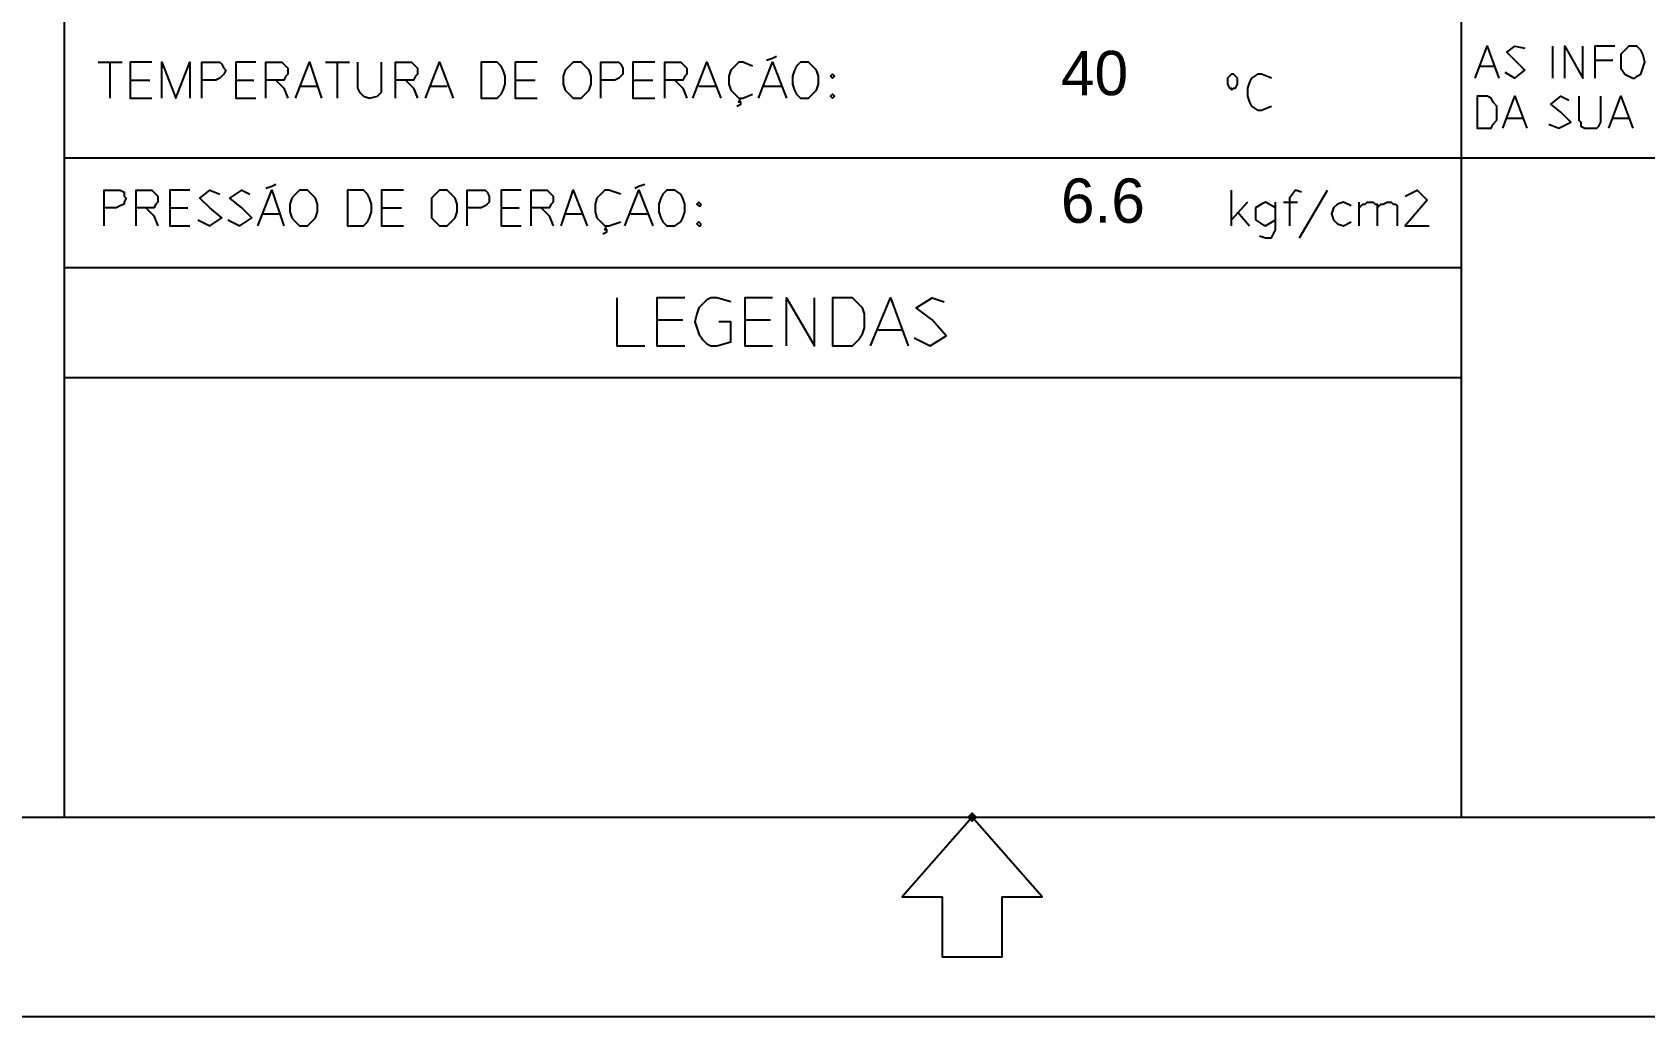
# Model space of a CAD drawing. Extents: x 0 to 607, y 0 to 422.
# Drawn here: x 257.3 to 338.1, y 0 to 49.3 of the extents above; entities that cross this region are included whole.
import ezdxf

# ---------------------------------------------------------------- set-up
doc = ezdxf.new("R2010")
doc.units = 0
doc.header["$MEASUREMENT"] = 0
doc.layers.add('GT_1', color=7, linetype='Continuous')
doc.styles.add('HTX1', font='O8116901', dxfattribs={"width": 1.02})

msp = doc.modelspace()

# ---------------------------------------------------------------- linework, layer by layer
at = {"linetype": 'Continuous'}
msp.add_lwpolyline([(0, 421.74), (597.11, 421.74), (597.11, 0), (0, 0)], close=True, dxfattribs=at)
at = {"layer": 'GT_1', "flags": 128}
for points in [[(25, 10), (583.8, 10), (583.8, 409.8)], [(258.9, 107.9), (258.9, 10)], [(328.9, 107.9), (328.9, 10)], [(329.6, 47), (330.2, 48.6), (330.8, 47)], [(331.1, 47.3), (331.6, 47), (332.1, 47.4), (331.6, 47.9), (331.2, 48.3), (331.6, 48.6), (332.1, 48.5)], [(333.5, 47), (333.5, 48.6)], [(334.1, 47), (334.1, 48.6), (335, 47), (335, 48.6)], [(336.6, 48.6), (335.6, 48.6), (335.6, 47)], [(337.6, 47), (337.7, 47.1), (337.9, 47.2), (338, 47.5), (338.1, 47.8), (338, 48.2), (337.9, 48.4), (337.7, 48.6), (337.5, 48.6), (337.3, 48.6), (337.1, 48.4), (336.9, 48.2), (336.9, 47.8), (336.9, 47.5), (337.1, 47.2), (337.3, 47.1), (337.5, 47), (337.6, 47)], [(260.6, 47.8), (261.8, 47.8)], [(261.2, 46), (261.2, 47.8)], [(263.3, 47.8), (262.2, 47.8), (262.2, 46), (263.3, 46)], [(263.8, 46), (263.8, 47.8), (264.5, 46), (265.2, 47.8), (265.2, 46)], [(265.8, 46), (265.8, 47.8), (266.5, 47.8), (266.7, 47.8), (266.8, 47.7), (266.9, 47.5), (267, 47.4), (266.9, 47.2), (266.8, 47.1), (266.7, 47), (266.5, 46.9), (265.8, 46.9)], [(268.5, 47.8), (267.5, 47.8), (267.5, 46), (268.5, 46)], [(269, 46), (269, 47.8), (269.6, 47.8), (269.8, 47.8), (269.9, 47.7), (270, 47.6), (270.1, 47.5), (270.1, 47.3), (270.1, 47.2), (270, 47.1), (269.9, 46.9), (269.8, 46.9), (269.6, 46.9), (269, 46.9)], [(270.5, 46), (271.2, 47.8), (271.8, 46)], [(272, 47.8), (273.2, 47.8)], [(272.6, 46), (272.6, 47.8)], [(273.6, 47.8), (273.6, 46.5), (273.7, 46.3), (273.9, 46.1), (274.2, 46), (274.6, 46.1), (274.8, 46.3), (274.8, 46.5), (274.8, 47.8)], [(275.5, 46), (275.5, 47.8), (276.2, 47.8), (276.3, 47.8), (276.4, 47.7), (276.5, 47.6), (276.6, 47.5), (276.6, 47.3), (276.6, 47.2), (276.5, 47.1), (276.4, 46.9), (276.3, 46.9), (276.2, 46.9), (275.5, 46.9)], [(277, 46), (277.7, 47.8), (278.4, 46)], [(280.5, 46), (280.6, 46), (280.8, 46.2), (280.9, 46.4), (281, 46.7), (281, 47.1), (280.9, 47.4), (280.8, 47.6), (280.6, 47.8), (280.4, 47.8), (279.8, 47.8), (279.8, 46), (280.4, 46), (280.5, 46)], [(282.6, 47.8), (281.5, 47.8), (281.5, 46), (282.6, 46)], [(284.7, 46), (284.8, 46), (285, 46.2), (285.2, 46.4), (285.3, 46.7), (285.3, 47.1), (285.2, 47.4), (285, 47.6), (284.8, 47.8), (284.6, 47.8), (284.4, 47.8), (284.2, 47.6), (284, 47.4), (283.9, 47.1), (283.9, 46.7), (284, 46.4), (284.2, 46.2), (284.4, 46), (284.6, 46), (284.7, 46)], [(285.8, 46), (285.8, 47.8), (286.5, 47.8), (286.7, 47.8), (286.8, 47.7), (286.9, 47.5), (286.9, 47.4), (286.9, 47.2), (286.8, 47.1), (286.7, 47), (286.5, 46.9), (285.8, 46.9)], [(288.5, 47.8), (287.4, 47.8), (287.4, 46), (288.5, 46)], [(289, 46), (289, 47.8), (289.6, 47.8), (289.8, 47.8), (289.9, 47.7), (290, 47.6), (290.1, 47.5), (290.1, 47.3), (290.1, 47.2), (290, 47.1), (289.9, 46.9), (289.8, 46.9), (289.6, 46.9), (289, 46.9)], [(290.4, 46), (291.1, 47.8), (291.8, 46)], [(293.4, 47.6), (292.9, 47.8), (292.7, 47.8), (292.5, 47.6), (292.3, 47.4), (292.2, 47.1), (292.2, 46.7), (292.3, 46.4), (292.5, 46.2), (292.7, 46), (292.9, 46), (293.4, 46.2)], [(293.7, 46), (294.4, 47.8), (295.1, 46)], [(294.1, 47.9), (294.4, 48), (294.6, 48.1)], [(296.1, 46), (296.2, 46), (296.4, 46.2), (296.6, 46.4), (296.7, 46.7), (296.7, 47.1), (296.6, 47.4), (296.4, 47.6), (296.2, 47.8), (296, 47.8), (295.8, 47.8), (295.6, 47.6), (295.5, 47.4), (295.4, 47.1), (295.4, 46.7), (295.5, 46.4), (295.6, 46.2), (295.8, 46), (296, 46), (296.1, 46)], [(335.6, 47.9), (336.5, 47.9)], [(262.2, 46.9), (263.2, 46.9)], [(267.5, 46.9), (268.4, 46.9)], [(269.5, 46.9), (269.9, 46.5), (270.1, 46)], [(276, 46.9), (276.4, 46.5), (276.6, 46)], [(281.5, 46.9), (282.5, 46.9)], [(287.4, 46.9), (288.4, 46.9)], [(289.5, 46.9), (289.9, 46.5), (290.1, 46)], [(297.4, 47), (297.5, 47.1), (297.4, 47.2), (297.3, 47.1), (297.4, 47)], [(317.4, 46.4), (317.5, 46.5), (317.6, 46.5), (317.7, 46.7), (317.7, 46.8), (317.7, 47), (317.6, 47.1), (317.5, 47.2), (317.4, 47.2), (317.3, 47.1), (317.2, 47), (317.2, 46.8), (317.2, 46.7), (317.3, 46.5), (317.4, 46.5), (317.4, 46.4)], [(319.4, 47), (318.9, 47.2), (318.7, 47.2), (318.4, 47), (318.3, 46.8), (318.2, 46.5), (318.2, 46.1), (318.3, 45.8), (318.4, 45.6), (318.7, 45.4), (318.9, 45.4), (319.4, 45.6)], [(329.8, 47.6), (330.6, 47.6)], [(270.7, 46.6), (271.6, 46.6)], [(277.2, 46.6), (278.1, 46.6)], [(290.7, 46.6), (291.6, 46.6)], [(293.9, 46.6), (294.9, 46.6)], [(297.4, 46), (297.5, 46.1), (297.4, 46.2), (297.3, 46.1), (297.4, 46)], [(330.3, 44.5), (330.4, 44.5), (330.5, 44.7), (330.7, 44.9), (330.7, 45.3), (330.7, 45.6), (330.5, 45.8), (330.4, 46), (330.2, 46.1), (329.7, 46.1), (329.7, 44.5), (330.2, 44.5), (330.3, 44.5)], [(331, 44.5), (331.6, 46.1), (332.2, 44.5)], [(333.3, 44.7), (333.8, 44.5), (334.4, 44.8), (333.9, 45.3), (333.4, 45.7), (333.9, 46.1), (334.3, 45.9)], [(334.8, 46.1), (334.8, 44.9), (334.9, 44.8), (334.9, 44.6), (335.1, 44.5), (335.2, 44.5), (335.4, 44.5), (335.5, 44.5), (335.7, 44.5), (335.8, 44.6), (335.9, 44.8), (335.9, 44.9), (335.9, 46.1)], [(336.3, 44.5), (336.9, 46.1), (337.5, 44.5)], [(292.6, 45.6), (292.8, 45.7), (292.8, 45.8), (292.7, 45.8), (292.8, 46)], [(331.2, 45), (332, 45)], [(336.5, 45), (337.3, 45)], [(328.9, 43), (258.9, 43)], [(453.8, 43), (328.9, 43)], [(260.9, 39.6), (260.9, 41.4), (261.5, 41.4), (261.6, 41.4), (261.7, 41.4), (261.9, 41.3), (261.9, 41.1), (262, 41), (261.9, 40.8), (261.9, 40.7), (261.7, 40.6), (261.5, 40.5), (260.9, 40.5)], [(262.5, 39.6), (262.5, 41.4), (263.1, 41.4), (263.3, 41.4), (263.4, 41.3), (263.5, 41.2), (263.6, 41.1), (263.6, 40.9), (263.6, 40.8), (263.5, 40.7), (263.4, 40.5), (263.3, 40.5), (263.1, 40.5), (262.5, 40.5)], [(265.2, 41.4), (264.2, 41.4), (264.2, 39.6), (265.2, 39.6)], [(265.6, 39.9), (266.2, 39.6), (266.8, 40), (266.2, 40.5), (265.7, 41), (266.2, 41.4), (266.7, 41.2)], [(267.1, 39.9), (267.7, 39.6), (268.3, 40), (267.8, 40.5), (267.2, 41), (267.8, 41.4), (268.2, 41.2)], [(268.6, 39.6), (269.3, 41.4), (269.9, 39.6)], [(269, 41.5), (269.3, 41.6), (269.5, 41.7)], [(271, 39.6), (271.1, 39.6), (271.3, 39.8), (271.5, 40), (271.6, 40.3), (271.6, 40.7), (271.5, 41), (271.3, 41.2), (271.1, 41.4), (270.9, 41.4), (270.7, 41.4), (270.5, 41.2), (270.3, 41), (270.2, 40.7), (270.2, 40.3), (270.3, 40), (270.5, 39.8), (270.7, 39.6), (270.9, 39.6), (271, 39.6)], [(273.8, 39.6), (273.9, 39.6), (274.1, 39.8), (274.2, 40), (274.3, 40.3), (274.3, 40.7), (274.2, 41), (274.1, 41.2), (273.9, 41.4), (273.7, 41.4), (273.1, 41.4), (273.1, 39.6), (273.7, 39.6), (273.8, 39.6)], [(275.9, 41.4), (274.8, 41.4), (274.8, 39.6), (275.9, 39.6)], [(278, 39.6), (278.1, 39.6), (278.3, 39.8), (278.5, 40), (278.6, 40.3), (278.6, 40.7), (278.5, 41), (278.3, 41.2), (278.1, 41.4), (277.9, 41.4), (277.7, 41.4), (277.5, 41.2), (277.3, 41), (277.3, 40.7), (277.3, 40.3), (277.3, 40), (277.5, 39.8), (277.7, 39.6), (277.9, 39.6), (278, 39.6)], [(279.1, 39.6), (279.1, 41.4), (279.8, 41.4), (280, 41.4), (280.1, 41.3), (280.2, 41.1), (280.2, 41), (280.2, 40.8), (280.1, 40.7), (280, 40.6), (279.8, 40.5), (279.1, 40.5)], [(281.8, 41.4), (280.8, 41.4), (280.8, 39.6), (281.8, 39.6)], [(282.3, 39.6), (282.3, 41.4), (282.9, 41.4), (283.1, 41.4), (283.2, 41.3), (283.3, 41.2), (283.4, 41.1), (283.4, 40.9), (283.4, 40.8), (283.3, 40.7), (283.2, 40.5), (283.1, 40.5), (282.9, 40.5), (282.3, 40.5)], [(283.8, 39.6), (284.4, 41.4), (285.1, 39.6)], [(286.8, 41.2), (286.2, 41.4), (286, 41.4), (285.8, 41.2), (285.6, 41), (285.5, 40.7), (285.5, 40.3), (285.6, 40), (285.8, 39.8), (286, 39.6), (286.2, 39.6), (286.8, 39.8)], [(287, 39.6), (287.7, 41.4), (288.4, 39.6)], [(287.5, 41.5), (287.7, 41.6), (288, 41.7)], [(289.4, 39.6), (289.5, 39.6), (289.8, 39.8), (289.9, 40), (290, 40.3), (290, 40.7), (289.9, 41), (289.8, 41.2), (289.5, 41.4), (289.3, 41.4), (289.1, 41.4), (288.9, 41.2), (288.8, 41), (288.7, 40.7), (288.7, 40.3), (288.8, 40), (288.9, 39.8), (289.1, 39.6), (289.3, 39.6), (289.4, 39.6)], [(317.4, 39.6), (317.4, 41.4)], [(320.9, 41.3), (320.6, 41.4), (320.3, 41), (320.3, 39.6)], [(320.8, 39), (322.2, 41.4)], [(326.1, 41.1), (326.7, 41.4), (327.2, 40.9), (326.1, 39.6), (327.3, 39.6)], [(263, 40.5), (263.4, 40.1), (263.6, 39.6)], [(264.2, 40.5), (265.1, 40.5)], [(274.8, 40.5), (275.8, 40.5)], [(280.8, 40.5), (281.7, 40.5)], [(282.8, 40.5), (283.2, 40.1), (283.4, 39.6)], [(290.8, 40.6), (290.8, 40.7), (290.7, 40.8), (290.6, 40.7), (290.7, 40.6), (290.8, 40.6)], [(318.2, 40.8), (317.4, 39.9)], [(319.6, 40.5), (319.1, 40.8), (318.9, 40.7), (318.6, 40.5), (318.6, 40.2), (318.6, 39.9), (318.9, 39.7), (319.1, 39.6), (319.6, 39.9)], [(318.8, 39.1), (319.1, 39), (319.4, 39), (319.5, 39.2), (319.6, 39.4), (319.6, 40.8)], [(320, 40.8), (320.7, 40.8)], [(323.4, 40.6), (323, 40.8), (322.7, 40.7), (322.5, 40.5), (322.4, 40.2), (322.5, 39.9), (322.7, 39.7), (323, 39.6), (323.4, 39.8)], [(323.8, 39.6), (323.8, 40.8)], [(323.8, 40.5), (323.9, 40.6), (324, 40.7), (324.1, 40.7), (324.2, 40.8), (324.4, 40.8), (324.5, 40.8), (324.6, 40.7), (324.7, 40.7), (324.7, 40.6), (324.7, 40.5), (324.7, 39.6)], [(324.7, 40.5), (324.8, 40.6), (324.9, 40.7), (325, 40.7), (325.2, 40.8), (325.3, 40.8), (325.4, 40.8), (325.5, 40.7), (325.6, 40.7), (325.7, 40.6), (325.7, 40.5), (325.7, 39.6)], [(268.8, 40.2), (269.7, 40.2)], [(284, 40.2), (284.9, 40.2)], [(285.9, 39.2), (286.1, 39.3), (286.1, 39.4), (286, 39.4), (286.1, 39.6)], [(287.3, 40.2), (288.2, 40.2)], [(290.8, 39.6), (290.8, 39.7), (290.7, 39.8), (290.6, 39.7), (290.7, 39.6), (290.8, 39.6)], [(317.7, 40.3), (318.3, 39.6)], [(328.9, 37.5), (258.9, 37.5)], [(286.6, 36), (286.6, 33.6), (288, 33.6)], [(290, 36), (288.6, 36), (288.6, 33.6), (290, 33.6)], [(292.3, 35.8), (291.6, 36), (291.3, 36), (291.1, 35.9), (290.9, 35.7), (290.7, 35.5), (290.6, 35.2), (290.5, 34.8), (290.6, 34.5), (290.7, 34.2), (290.9, 33.9), (291.1, 33.7), (291.3, 33.6), (291.6, 33.6), (292.3, 33.8), (292.3, 34.8), (291.7, 34.8)], [(294.4, 36), (293, 36), (293, 33.6), (294.4, 33.6)], [(295.1, 33.6), (295.1, 36), (296.5, 33.6), (296.5, 36)], [(298.3, 33.6), (298.4, 33.6), (298.5, 33.7), (298.7, 33.9), (298.9, 34.2), (299, 34.5), (299, 34.8), (299, 35.2), (298.9, 35.5), (298.7, 35.7), (298.5, 35.9), (298.4, 36), (298.2, 36), (297.4, 36), (297.4, 33.6), (298.2, 33.6), (298.3, 33.6)], [(299.3, 33.6), (300.3, 36), (301.2, 33.6)], [(301.5, 34), (302.3, 33.6), (303.1, 34.1), (302.4, 34.9), (301.6, 35.5), (302.4, 36), (303, 35.8)], [(288.6, 34.9), (289.9, 34.9)], [(293, 34.9), (294.3, 34.9)], [(299.6, 34.4), (300.9, 34.4)], [(328.9, 32), (258.9, 32)], [(306.9, 6), (307.9, 6), (304.4, 10), (300.9, 6), (302.9, 6), (302.9, 3), (305.9, 3), (305.9, 6), (306.9, 6)], [(304.3, 10.1), (304.4, 10.2), (304.6, 10), (304.4, 9.8), (304.2, 10), (304.3, 10.1)], [(304.3, 10), (304.4, 10.1), (304.5, 10), (304.4, 9.9), (304.3, 10)]]:
    msp.add_lwpolyline(points, dxfattribs=at)

# ---------------------------------------------------------------- texts
at = {"layer": 'GT_1', "style": 'HTX1', "width": 1.02}
for s, p in [('40', (308.85, 46.15)), ('6.6', (308.85, 39.76))]:
    msp.add_text(s, height=2.2188, dxfattribs=at).set_placement(p)

doc.saveas('drawing.dxf')
